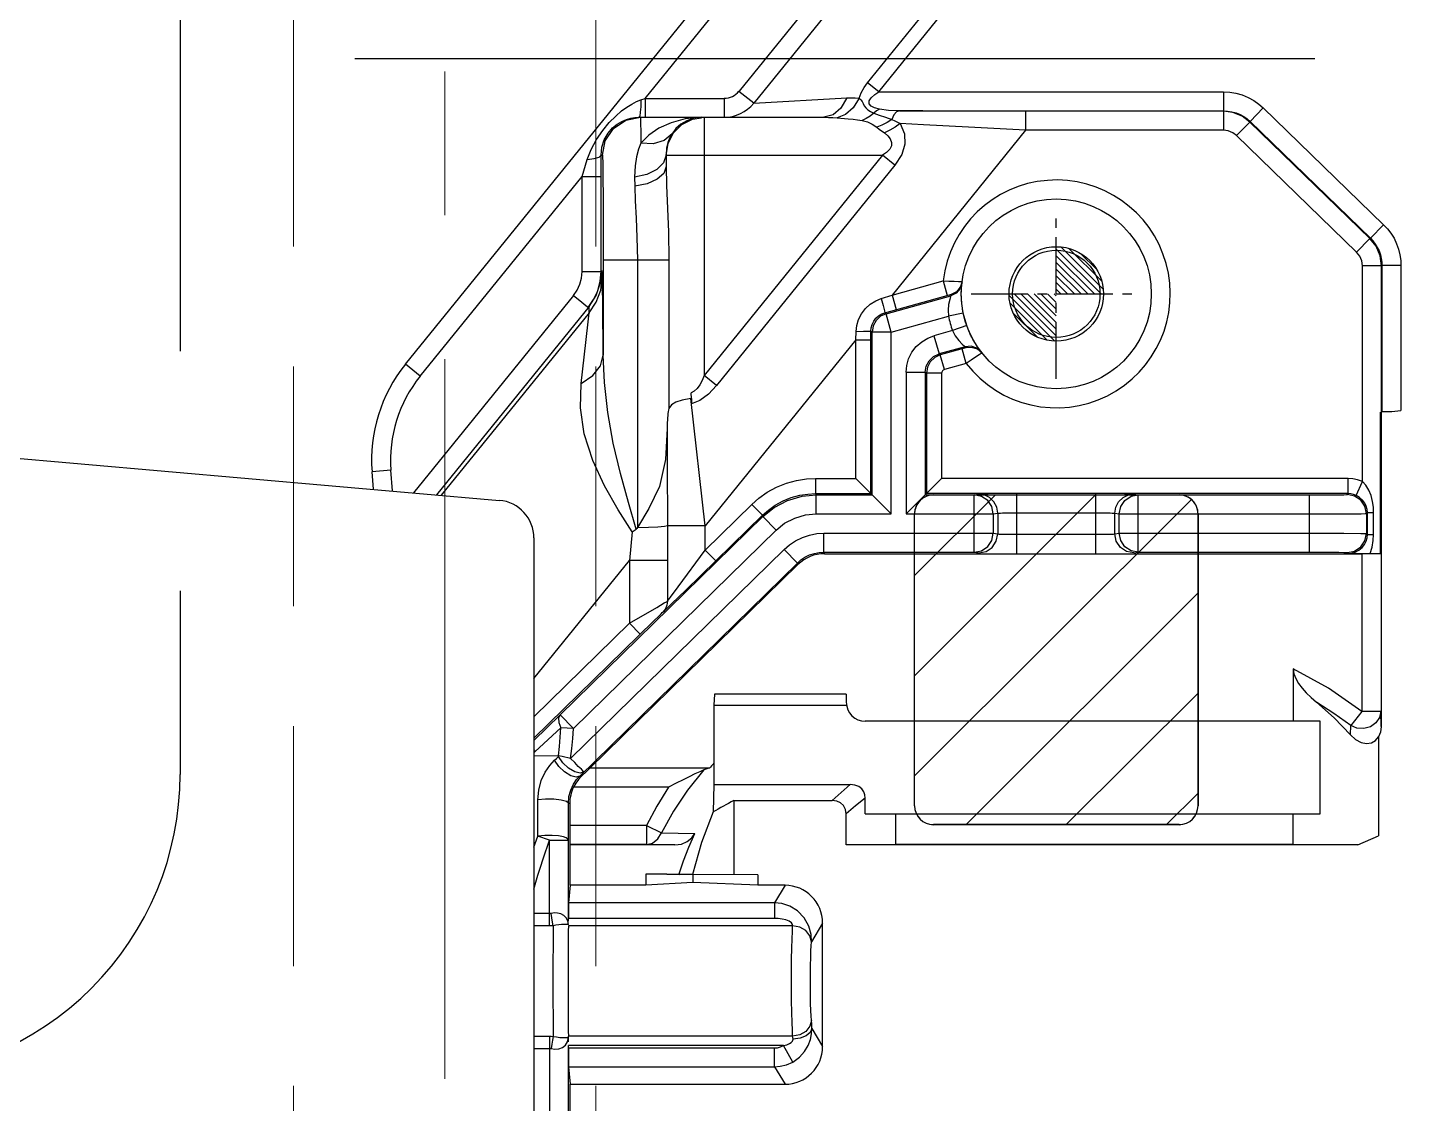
# Model space of a CAD drawing. Header units: inches. Extents: x 169168 to 170394, y -54081 to -53214.
# Drawn here: x 170090.17 to 170127.19, y -53556.15 to -53527.69 of the extents above; entities that cross this region are included whole.
import ezdxf

# ---------------------------------------------------------------- set-up
doc = ezdxf.new("R2010")
doc.units = ezdxf.units.IN
doc.header["$LTSCALE"] = 2
doc.header["$MEASUREMENT"] = 0
for name, pattern in [('CENTER', [50.8, 31.75, -6.35, 6.35, -6.35]), ('CENTER2', [1.125, 0.75, -0.125, 0.125, -0.125]), ('HIDDEN', [9.525, 6.35, -3.175])]:
    doc.linetypes.add(name, pattern=pattern)
for name, color, linetype in [('CAV-COR', 1, 'CONTINUOUS'), ('DEFAULT_1', 7, 'CENTER'), ('PIN', 4, 'CONTINUOUS'), ('SILDE', 6, 'CONTINUOUS'), ('y-cut', 7, 'CONTINUOUS'), ('壓塊', 157, 'CONTINUOUS'), ('文字', 1, 'CONTINUOUS')]:
    doc.layers.add(name, color=color, linetype=linetype)
doc.layers.add('WR', color=122, linetype='HIDDEN', lineweight=18)
doc.layers.add('截面', color=191, linetype='CONTINUOUS', lineweight=15)

# ---------------------------------------------------------------- blocks, each defined once
blk = doc.blocks.new('20160824.113837')
at = {"layer": '截面', "linetype": 'Continuous', "ltscale": 0.3}
h = blk.add_hatch(dxfattribs=at)
h.set_pattern_fill('ANSI31', color=256, scale=15, angle=180, style=0)
h.set_pattern_definition([(225, (340338.2312, -102176.8565), (1.325825215, -1.325825215), [])])
h.paths.add_polyline_path([(-40.362, 43.419, 0.414214), (-40.862, 43.919), (-56.731, 43.919, 0.414214), (-57.231, 43.419), (-57.231, 24.979, 0.414214), (-56.731, 24.479), (-40.862, 24.479, 0.414214), (-40.362, 24.979)])
h.paths.add_polyline_path([(-31.228, -11.804, 0.414214), (-31.728, -11.304), (-38.228, -11.304, 0.414214), (-38.728, -11.804), (-38.728, -19.534, 0.414214), (-38.228, -20.034), (-31.728, -20.034, 0.414214), (-31.228, -19.534)])
h.paths.add_polyline_path([(-58.865, -11.804, 0.414214), (-59.365, -11.304), (-65.865, -11.304, 0.414214), (-66.365, -11.804), (-66.365, -19.534, 0.414214), (-65.865, -20.034), (-59.365, -20.034, 0.414214), (-58.865, -19.534)])
at = {"layer": 'y-cut', "linetype": 'ByBlock'}
for p, q in [((-65.865, -11.304), (-59.365, -11.304)), ((-66.365, -19.534), (-66.365, -11.804)), ((-58.865, -11.804), (-58.865, -19.534)), ((-59.365, -20.034), (-65.865, -20.034))]:
    blk.add_line(p, q, dxfattribs=at)
for centre, start, end in [((-65.865, -11.804), 90, 180), ((-59.365, -11.804), 0, 90), ((-65.865, -19.534), 180, 270), ((-59.365, -19.534), 270, 0)]:
    blk.add_arc(centre, 0.5, start, end, dxfattribs=at)

msp = doc.modelspace()

# ---------------------------------------------------------------- hatches: boundary and pattern name
at = {"layer": 'PIN', "linetype": 'Continuous'}
h = msp.add_hatch(dxfattribs=at)
h.set_pattern_fill('ANSI31', color=256, angle=90, style=0)
h.set_pattern_definition([(135, (170322.65864, -53548.96944), (-0.08838835, -0.08838835), [])])
h.paths.add_polyline_path([(170117.377, -53534.73), (170116.127, -53534.73, 0.414214), (170117.377, -53535.98)])
h.paths.add_polyline_path([(170117.377, -53533.48), (170117.377, -53534.73), (170118.627, -53534.73, 0.414214)])

# ---------------------------------------------------------------- linework, layer by layer
at = {"layer": 'CAV-COR', "linetype": 'ByBlock'}
for p, q in [((170112.385, -53529.142), (170115.556, -53525.226)), ((170112.68, -53529.38), (170115.851, -53525.464)), ((170100.155, -53536.593), (170108.342, -53526.483)), ((170111.371, -53526.416), (170108.982, -53529.367)), ((170106.502, -53529.554), (170108.733, -53526.799)), ((170111.762, -53526.732), (170109.371, -53529.684)), ((170112.68, -53529.38), (170112.385, -53529.142)), ((170106.387, -53529.595), (170106.502, -53529.554)), ((170106.502, -53529.554), (170106.502, -53530.056)), ((170106.502, -53529.554), (170108.59, -53529.554)), ((170108.59, -53529.554), (170108.59, -53530.056)), ((170109.371, -53529.684), (170108.981, -53529.368)), ((170109.371, -53529.684), (170111.834, -53529.543)), ((170112.68, -53529.38), (170121.802, -53529.38)), ((170121.802, -53529.38), (170121.802, -53529.883)), ((170113.23, -53529.883), (170121.802, -53529.883)), ((170121.797, -53529.897), (170115.042, -53529.894)), ((170116.563, -53529.897), (170116.563, -53530.4)), ((170121.797, -53529.897), (170121.802, -53529.883)), ((170121.797, -53529.897), (170121.797, -53530.4)), ((170122.852, -53529.806), (170122.502, -53530.167)), ((170122.852, -53529.806), (170126.037, -53532.898)), ((170105.987, -53530.133), (170106.372, -53530.056)), ((170106.336, -53530.056), (170111.228, -53530.056)), ((170106.372, -53530.056), (170106.375, -53530.094)), ((170106.375, -53530.094), (170106.379, -53530.215)), ((170108.061, -53530.056), (170108.061, -53536.892)), ((170112.625, -53530.316), (170112.692, -53530.366)), ((170116.563, -53530.4), (170115.052, -53530.32)), ((170122.497, -53530.181), (170122.147, -53530.541)), ((170122.497, -53530.181), (170122.502, -53530.167)), ((170125.673, -53533.264), (170122.497, -53530.181)), ((170122.502, -53530.167), (170125.687, -53533.258)), ((170107.105, -53530.75), (170107.249, -53530.469)), ((170112.692, -53530.366), (170112.83, -53530.47)), ((170116.563, -53530.4), (170113.033, -53534.76)), ((170121.797, -53530.4), (170116.563, -53530.4)), ((170125.323, -53533.625), (170122.147, -53530.541)), ((170105.331, -53534.139), (170105.331, -53531.061)), ((170105.331, -53531.061), (170105.367, -53531.061)), ((170105.367, -53531.061), (170105.371, -53531.105)), ((170107.052, -53531.061), (170107.056, -53531.362)), ((170107.052, -53531.061), (170112.782, -53531.061)), ((170107.056, -53531.061), (170107.105, -53530.75)), ((170107.056, -53531.061), (170107.056, -53531.362)), ((170112.782, -53531.061), (170108.061, -53536.892)), ((170113.109, -53531.326), (170112.782, -53531.061)), ((170104.829, -53531.62), (170104.965, -53531.172)), ((170105.371, -53531.105), (170105.376, -53531.25)), ((170105.376, -53531.25), (170105.38, -53531.505)), ((170107.056, -53531.362), (170107.067, -53531.859)), ((170113.109, -53531.326), (170108.387, -53537.156)), ((170100.546, -53536.909), (170104.829, -53531.62)), ((170104.829, -53534.139), (170104.829, -53531.62)), ((170104.829, -53531.62), (170105.331, -53531.62)), ((170105.38, -53531.505), (170105.387, -53532.313)), ((170106.22, -53531.638), (170106.222, -53531.876)), ((170105.387, -53532.313), (170105.391, -53533.825)), ((170126.037, -53532.898), (170125.687, -53533.258)), ((170125.673, -53533.264), (170125.323, -53533.625)), ((170125.673, -53533.264), (170125.687, -53533.258)), ((170105.391, -53533.825), (170105.391, -53536.355)), ((170105.391, -53533.825), (170107.127, -53533.825)), ((170106.295, -53533.825), (170106.295, -53540.912)), ((170107.127, -53533.825), (170107.127, -53537.763)), ((170125.476, -53539.697), (170125.476, -53533.985)), ((170125.978, -53533.985), (170125.476, -53533.985)), ((170125.978, -53533.985), (170125.992, -53533.979)), ((170125.978, -53537.845), (170125.978, -53533.985)), ((170126.495, -53533.979), (170125.992, -53533.979)), ((170125.992, -53533.979), (170125.992, -53537.85)), ((170126.495, -53533.979), (170126.495, -53537.819)), ((170104.829, -53534.139), (170105.331, -53534.139)), ((170105.313, -53534.453), (170105.352, -53534.114)), ((170105.352, -53534.114), (170105.331, -53534.139)), ((170105.358, -53534.155), (170105.352, -53534.114)), ((170105.365, -53534.296), (170105.358, -53534.155)), ((170113.033, -53534.76), (170114.382, -53534.384)), ((170114.382, -53534.384), (170114.489, -53534.771)), ((170104.607, -53534.77), (170100.373, -53539.997)), ((170104.606, -53534.77), (170104.726, -53534.869)), ((170112.742, -53534.852), (170113.033, -53534.76)), ((170112.872, -53535.256), (170114.59, -53534.778)), ((170113.033, -53534.76), (170113.14, -53535.147)), ((170114.581, -53534.802), (170114.556, -53534.879)), ((170114.59, -53534.778), (170114.581, -53534.802)), ((170114.73, -53534.707), (170114.59, -53534.778)), ((170114.833, -53534.587), (170114.73, -53534.707)), ((170114.879, -53534.455), (170114.833, -53534.587)), ((170114.876, -53534.49), (170114.877, -53534.474)), ((170114.877, -53534.474), (170114.878, -53534.461)), ((170114.878, -53534.461), (170114.881, -53534.438)), ((170114.881, -53534.437), (170114.879, -53534.455)), ((170114.881, -53534.437), (170114.881, -53534.438)), ((170105.016, -53535.063), (170100.977, -53540.05)), ((170105.014, -53535.232), (170105.019, -53535.1)), ((170105.019, -53535.1), (170105.016, -53535.063)), ((170105.391, -53536.355), (170105.378, -53534.985)), ((170105.014, -53535.232), (170101.104, -53540.061)), ((170104.99, -53535.469), (170105.014, -53535.232)), ((170112.872, -53535.256), (170112.839, -53535.231)), ((170113.007, -53535.74), (170112.872, -53535.256)), ((170113.007, -53535.74), (170114.522, -53535.318)), ((170114.916, -53535.237), (170114.522, -53535.318)), ((170115.008, -53535.567), (170114.916, -53535.237)), ((170112.069, -53535.949), (170112.078, -53535.722)), ((170112.471, -53540.018), (170112.471, -53535.715)), ((170112.505, -53535.74), (170112.471, -53535.715)), ((170112.531, -53535.58), (170112.505, -53535.74)), ((170112.505, -53540.052), (170112.505, -53535.74)), ((170113.007, -53535.74), (170112.505, -53535.74)), ((170113.007, -53540.554), (170113.007, -53535.74)), ((170114.629, -53535.701), (170114.14, -53535.837)), ((170114.14, -53535.837), (170114.275, -53536.321)), ((170115.008, -53535.567), (170114.629, -53535.701)), ((170112.069, -53535.949), (170108.087, -53540.866)), ((170112.069, -53539.617), (170112.069, -53535.949)), ((170112.069, -53535.949), (170112.471, -53535.949)), ((170114.966, -53536.129), (170114.275, -53536.321)), ((170114.945, -53536.169), (170114.308, -53536.347)), ((170114.991, -53536.574), (170114.883, -53536.186)), ((170114.946, -53536.113), (170114.966, -53536.129)), ((170115.123, -53536.117), (170114.966, -53536.129)), ((170115.272, -53536.167), (170115.123, -53536.117)), ((170115.391, -53536.27), (170115.272, -53536.167)), ((170115.349, -53536.213), (170115.333, -53536.191)), ((170115.368, -53536.239), (170115.361, -53536.23)), ((170115.373, -53536.246), (170115.368, -53536.239)), ((170115.392, -53536.271), (170115.373, -53536.246)), ((170100.546, -53536.909), (170100.155, -53536.593)), ((170114.308, -53536.347), (170114.275, -53536.321)), ((170114.416, -53536.734), (170114.308, -53536.347)), ((170114.991, -53536.574), (170114.416, -53536.734)), ((170108.387, -53537.156), (170108.061, -53536.892)), ((170113.404, -53536.805), (170113.404, -53540.554)), ((170113.404, -53536.805), (170113.907, -53536.805)), ((170113.907, -53536.805), (170113.907, -53540.052)), ((170113.94, -53536.831), (170113.907, -53536.805)), ((170113.94, -53536.831), (170113.94, -53540.018)), ((170114.342, -53536.831), (170113.94, -53536.831)), ((170114.342, -53536.831), (170114.342, -53539.617)), ((170107.726, -53537.499), (170107.712, -53537.347)), ((170108.087, -53540.866), (170107.708, -53537.502)), ((170107.726, -53537.499), (170107.724, -53537.639)), ((170125.957, -53541.608), (170125.957, -53537.858)), ((170125.969, -53537.845), (170126.17, -53537.845)), ((170125.969, -53537.845), (170125.969, -53546.181)), ((170107.081, -53538.29), (170107.087, -53541.788)), ((170099.773, -53539.399), (170099.272, -53539.439)), ((170099.309, -53539.904), (170099.272, -53539.439)), ((170099.816, -53539.948), (170099.773, -53539.399)), ((170111.006, -53539.617), (170111.006, -53540.018)), ((170111.006, -53539.617), (170112.069, -53539.617)), ((170112.069, -53539.617), (170113.007, -53540.554)), ((170113.404, -53540.554), (170114.342, -53539.617)), ((170125.103, -53539.617), (170114.342, -53539.617)), ((170125.103, -53540.018), (170125.103, -53539.617)), ((170125.31, -53540.063), (170125.476, -53539.697)), ((170108.087, -53541.511), (170109.319, -53540.305)), ((170109.319, -53540.305), (170109.6, -53540.592)), ((170110.65, -53540.086), (170111.02, -53540.052)), ((170111.02, -53540.052), (170111.006, -53540.018)), ((170111.006, -53540.018), (170112.471, -53540.018)), ((170111.02, -53540.554), (170111.02, -53540.052)), ((170111.02, -53540.052), (170112.505, -53540.052)), ((170113.907, -53540.052), (170124.486, -53540.051)), ((170125.103, -53540.018), (170113.94, -53540.018)), ((170115.207, -53540.052), (170115.326, -53540.032)), ((170115.207, -53541.568), (170115.207, -53540.052)), ((170115.399, -53540.09), (170115.207, -53540.052)), ((170115.467, -53540.028), (170115.571, -53540.027)), ((170116.33, -53541.596), (170116.33, -53540.024)), ((170118.423, -53541.596), (170118.423, -53540.024)), ((170119.356, -53540.089), (170119.546, -53540.052)), ((170119.407, -53540.031), (170119.427, -53540.032)), ((170119.427, -53540.032), (170119.546, -53540.052)), ((170119.546, -53541.568), (170119.546, -53540.052)), ((170124.073, -53541.568), (170124.073, -53540.052)), ((170124.486, -53540.051), (170124.863, -53540.049)), ((170124.863, -53540.049), (170124.988, -53540.047)), ((170125.078, -53540.043), (170125.103, -53540.018)), ((170125.27, -53540.081), (170125.078, -53540.043)), ((170125.433, -53540.19), (170125.27, -53540.081)), ((170125.542, -53540.353), (170125.433, -53540.19)), ((170125.58, -53540.546), (170125.542, -53540.353)), ((170104.254, -53545.875), (170109.614, -53540.626)), ((170107.567, -53542.58), (170109.6, -53540.592)), ((170109.614, -53540.626), (170109.6, -53540.592)), ((170109.965, -53540.985), (170109.614, -53540.626)), ((170111.02, -53540.554), (170113.007, -53540.554)), ((170113.404, -53540.554), (170115.709, -53540.554)), ((170113.627, -53548.282), (170113.627, -53540.554)), ((170115.709, -53540.554), (170115.828, -53540.535)), ((170115.709, -53540.554), (170115.709, -53541.066)), ((170115.828, -53540.535), (170115.828, -53541.085)), ((170116.015, -53540.528), (170116.169, -53540.527)), ((170116.169, -53540.527), (170118.423, -53540.526)), ((170118.423, -53540.526), (170118.582, -53540.527)), ((170118.925, -53541.085), (170118.925, -53540.535)), ((170118.925, -53540.535), (170119.044, -53540.554)), ((170119.044, -53540.554), (170124.999, -53540.553)), ((170119.044, -53541.066), (170119.044, -53540.554)), ((170121.127, -53548.282), (170121.127, -53540.554)), ((170124.999, -53540.553), (170125.445, -53540.549)), ((170125.58, -53540.546), (170125.607, -53540.519)), ((170125.58, -53540.546), (170125.58, -53541.074)), ((170125.607, -53540.519), (170125.772, -53540.519)), ((170125.607, -53541.101), (170125.607, -53540.519)), ((170125.772, -53541.101), (170125.772, -53540.519)), ((170104.605, -53546.234), (170109.965, -53540.985)), ((170106.152, -53541.032), (170106.087, -53541.788)), ((170108.087, -53540.866), (170107.086, -53540.866)), ((170108.087, -53541.511), (170108.087, -53540.866)), ((170111.229, -53541.568), (170111.229, -53541.066)), ((170111.229, -53541.066), (170115.709, -53541.066)), ((170115.709, -53541.066), (170115.828, -53541.085)), ((170116.33, -53541.094), (170118.575, -53541.093)), ((170118.925, -53541.085), (170119.044, -53541.066)), ((170119.044, -53541.066), (170124.983, -53541.067)), ((170124.983, -53541.067), (170125.437, -53541.071)), ((170125.542, -53541.267), (170125.58, -53541.074)), ((170125.58, -53541.074), (170125.607, -53541.101)), ((170125.607, -53541.101), (170125.772, -53541.101)), ((170103.555, -53544.915), (170106.087, -53541.788)), ((170104.526, -53547.027), (170110.174, -53541.496)), ((170106.087, -53541.788), (170106.087, -53543.447)), ((170107.087, -53541.788), (170106.087, -53541.788)), ((170107.087, -53541.788), (170107.087, -53542.867)), ((170107.374, -53542.484), (170108.087, -53541.511)), ((170108.087, -53541.511), (170108.369, -53541.798)), ((170110.526, -53541.855), (170110.174, -53541.496)), ((170111.246, -53541.609), (170111.229, -53541.568)), ((170111.229, -53541.568), (170115.207, -53541.568)), ((170111.246, -53541.609), (170125.46, -53541.609)), ((170115.207, -53541.568), (170115.326, -53541.588)), ((170119.427, -53541.588), (170119.546, -53541.568)), ((170119.546, -53541.568), (170124.475, -53541.569)), ((170125.078, -53541.577), (170125.27, -53541.539)), ((170125.078, -53541.577), (170125.103, -53541.602)), ((170125.103, -53541.602), (170125.685, -53541.605)), ((170125.46, -53541.609), (170125.46, -53545.786)), ((170125.962, -53541.614), (170125.957, -53541.608)), ((170104.769, -53547.493), (170110.526, -53541.855)), ((170105.037, -53547.288), (170110.542, -53541.896)), ((170110.542, -53541.896), (170110.526, -53541.855)), ((170106.087, -53543.447), (170106.804, -53543.028)), ((170103.555, -53546.49), (170106.718, -53543.394)), ((170103.555, -53545.927), (170106.087, -53543.447)), ((170106.087, -53543.447), (170106.369, -53543.735)), ((170123.643, -53544.655), (170123.643, -53546.044)), ((170108.33, -53545.326), (170108.316, -53545.619)), ((170111.82, -53545.326), (170108.33, -53545.326)), ((170111.82, -53545.326), (170111.82, -53545.542)), ((170104.254, -53545.875), (170103.555, -53546.552)), ((170104.605, -53546.234), (170104.253, -53545.875)), ((170108.316, -53545.619), (170108.316, -53547.719)), ((170108.316, -53545.619), (170111.826, -53545.619)), ((170125.46, -53545.784), (170125.168, -53546.157)), ((170125.962, -53545.784), (170125.46, -53545.784)), ((170125.969, -53546.181), (170125.962, -53545.784)), ((170104.605, -53546.234), (170104.264, -53546.217)), ((170124.361, -53546.044), (170112.323, -53546.044)), ((170124.361, -53548.498), (170124.361, -53546.044)), ((170125.158, -53546.405), (170125.168, -53546.157)), ((170125.906, -53546.457), (170125.906, -53549.075)), ((170103.569, -53546.864), (170103.555, -53546.878)), ((170104.206, -53546.961), (170103.555, -53546.968)), ((170103.583, -53546.851), (170103.569, -53546.864)), ((170108.201, -53547.288), (170105.037, -53547.288)), ((170104.806, -53547.509), (170104.769, -53547.493)), ((170108.316, -53547.719), (170108.302, -53548.443)), ((170108.316, -53547.719), (170111.925, -53547.719)), ((170103.662, -53548.636), (170103.663, -53548.126)), ((170107.119, -53547.79), (170104.603, -53547.79)), ((170112.323, -53548.498), (170112.323, -53548.077)), ((170104.467, -53551.263), (170104.469, -53548.212)), ((170104.504, -53548.226), (170104.469, -53548.212)), ((170104.504, -53548.226), (170104.504, -53548.804)), ((170108.847, -53548.143), (170108.847, -53550.106)), ((170108.847, -53548.143), (170111.449, -53548.143)), ((170111.82, -53549.318), (170111.82, -53548.497)), ((170112.323, -53548.498), (170124.361, -53548.498)), ((170113.127, -53549.307), (170113.127, -53548.498)), ((170123.643, -53549.307), (170123.643, -53548.498)), ((170103.659, -53549.089), (170103.662, -53548.636)), ((170106.531, -53548.804), (170104.504, -53548.804)), ((170106.532, -53548.804), (170106.532, -53549.307)), ((170106.532, -53548.804), (170106.933, -53548.999)), ((170120.627, -53548.782), (170114.127, -53548.782)), ((170103.555, -53549.378), (170103.659, -53549.089)), ((170103.964, -53549.19), (170103.659, -53549.089)), ((170103.799, -53549.688), (170103.964, -53549.19)), ((170103.964, -53551.46), (170103.964, -53549.19)), ((170103.964, -53549.19), (170104.467, -53549.19)), ((170106.933, -53548.999), (170107.815, -53549.012)), ((170125.355, -53549.318), (170125.906, -53549.075)), ((170104.519, -53549.318), (170104.508, -53549.307)), ((170106.532, -53549.307), (170104.508, -53549.307)), ((170104.519, -53550.387), (170104.519, -53549.318)), ((170107.283, -53549.318), (170104.519, -53549.318)), ((170106.532, -53549.307), (170107.283, -53549.318)), ((170113.127, -53549.307), (170111.82, -53549.318)), ((170125.355, -53549.318), (170111.82, -53549.318)), ((170123.643, -53549.307), (170113.127, -53549.307)), ((170125.361, -53549.315), (170123.643, -53549.307)), ((170106.521, -53550.093), (170106.521, -53550.387)), ((170107.072, -53550.093), (170106.521, -53550.093)), ((170107.762, -53550.315), (170106.521, -53550.387)), ((170107.762, -53550.099), (170107.072, -53550.103)), ((170107.762, -53550.099), (170107.762, -53550.315)), ((170109.48, -53550.106), (170107.762, -53550.099)), ((170109.48, -53550.387), (170107.762, -53550.315)), ((170109.48, -53550.106), (170109.48, -53550.387)), ((170104.519, -53550.387), (170104.473, -53550.851)), ((170106.521, -53550.387), (170104.519, -53550.387)), ((170110.199, -53550.387), (170109.48, -53550.387)), ((170110.199, -53550.387), (170109.92, -53550.851)), ((170109.92, -53550.851), (170104.473, -53550.851)), ((170109.92, -53550.851), (170109.92, -53551.263)), ((170103.964, -53551.136), (170103.555, -53551.136)), ((170104.062, -53551.456), (170104.058, -53552.92)), ((170109.92, -53551.263), (170104.469, -53551.263)), ((170111.195, -53551.386), (170110.9, -53551.88)), ((170111.195, -53554.655), (170111.195, -53551.386)), ((170103.964, -53551.46), (170103.555, -53551.46)), ((170110.4, -53551.461), (170104.468, -53551.461)), ((170104.058, -53552.92), (170104.062, -53554.385)), ((170103.555, -53554.38), (170103.964, -53554.38)), ((170103.964, -53554.38), (170103.966, -53559.278)), ((170110.4, -53554.38), (170104.468, -53554.38)), ((170110.911, -53554.18), (170111.195, -53554.655)), ((170103.555, -53554.705), (170103.964, -53554.705)), ((170104.467, -53558.762), (170104.467, -53554.63)), ((170110.162, -53554.63), (170104.469, -53554.63)), ((170104.469, -53554.692), (170109.921, -53554.692)), ((170109.921, -53555.19), (170109.921, -53554.692)), ((170110.402, -53555.065), (170110.162, -53554.63)), ((170104.473, -53555.19), (170104.519, -53555.654)), ((170104.473, -53555.19), (170109.921, -53555.19)), ((170109.921, -53555.19), (170110.199, -53555.654)), ((170104.519, -53558.29), (170104.519, -53555.654)), ((170104.519, -53555.654), (170110.199, -53555.654))]:
    msp.add_line(p, q, dxfattribs=at)
for points in [[(170112.157, -53529.551), (170112.214, -53529.404), (170112.294, -53529.264), (170112.385, -53529.142)], [(170104.965, -53531.172), (170105.068, -53530.905), (170105.208, -53530.644), (170105.375, -53530.401), (170105.551, -53530.19), (170105.72, -53530.021), (170105.875, -53529.888), (170106.017, -53529.785), (170106.149, -53529.704), (170106.272, -53529.641), (170106.387, -53529.595)], [(170106.387, -53529.595), (170106.382, -53529.774), (170106.371, -53529.923), (170106.355, -53530.022), (170106.336, -53530.056)], [(170111.834, -53529.543), (170111.679, -53529.816), (170111.469, -53529.994), (170111.228, -53530.056)], [(170112.157, -53529.551), (170112, -53529.804), (170111.799, -53529.983), (170111.575, -53530.071)], [(170111.834, -53529.543), (170111.945, -53529.539), (170112.053, -53529.542), (170112.157, -53529.551)], [(170112.157, -53529.551), (170112.202, -53529.59), (170112.238, -53529.635), (170112.265, -53529.69), (170112.295, -53529.75), (170112.334, -53529.809), (170112.391, -53529.86), (170112.463, -53529.905), (170112.548, -53529.944)], [(170112.699, -53529.843), (170112.57, -53529.808), (170112.478, -53529.76), (170112.429, -53529.698), (170112.43, -53529.621), (170112.483, -53529.536), (170112.574, -53529.453), (170112.68, -53529.38)], [(170121.802, -53529.38), (170121.964, -53529.389), (170122.131, -53529.416), (170122.297, -53529.464), (170122.457, -53529.53), (170122.605, -53529.612), (170122.738, -53529.706), (170122.852, -53529.806)], [(170112.547, -53529.944), (170112.45, -53530.026), (170112.349, -53530.091), (170112.245, -53530.139)], [(170112.699, -53529.843), (170112.622, -53529.884), (170112.548, -53529.944)], [(170112.548, -53529.944), (170112.694, -53529.995), (170112.854, -53530.048), (170113.029, -53530.114)], [(170113.23, -53529.883), (170112.939, -53529.873), (170112.699, -53529.843)], [(170113.23, -53529.883), (170113.152, -53529.912), (170113.082, -53529.992), (170113.029, -53530.114)], [(170115.042, -53529.894), (170113.844, -53529.888), (170113.23, -53529.883)], [(170122.497, -53530.181), (170122.291, -53530.027), (170122.05, -53529.93), (170121.797, -53529.897)], [(170121.802, -53529.883), (170121.91, -53529.889), (170122.021, -53529.907), (170122.132, -53529.938), (170122.239, -53529.982), (170122.338, -53530.037), (170122.426, -53530.1), (170122.502, -53530.167)], [(170105.331, -53531.061), (170105.353, -53530.846), (170105.418, -53530.649), (170105.516, -53530.477), (170105.636, -53530.338), (170105.762, -53530.236), (170105.885, -53530.163), (170106.003, -53530.113), (170106.118, -53530.08), (170106.229, -53530.062), (170106.336, -53530.056)], [(170105.367, -53531.061), (170105.444, -53530.677), (170105.661, -53530.351), (170105.987, -53530.133)], [(170106.379, -53530.215), (170106.382, -53530.43), (170106.386, -53530.74)], [(170107.991, -53530.056), (170107.558, -53530.096), (170107.183, -53530.198), (170106.865, -53530.346), (170106.599, -53530.53), (170106.386, -53530.74)], [(170107.991, -53530.056), (170107.78, -53530.081), (170107.598, -53530.146), (170107.443, -53530.24), (170107.315, -53530.356), (170107.212, -53530.489)], [(170107.249, -53530.469), (170107.472, -53530.247), (170107.754, -53530.105), (170107.992, -53530.067)], [(170111.228, -53530.056), (170111.346, -53530.058), (170111.462, -53530.063), (170111.575, -53530.071)], [(170111.575, -53530.071), (170111.868, -53530.097), (170112, -53530.108), (170112.12, -53530.119), (170112.245, -53530.139)], [(170112.245, -53530.139), (170112.379, -53530.178), (170112.503, -53530.236), (170112.625, -53530.316)], [(170113.028, -53530.114), (170112.899, -53530.196), (170112.764, -53530.264), (170112.625, -53530.316)], [(170113.248, -53530.218), (170113.115, -53530.315), (170112.975, -53530.399), (170112.83, -53530.47)], [(170113.029, -53530.114), (170113.102, -53530.147), (170113.175, -53530.182), (170113.248, -53530.218)], [(170113.248, -53530.218), (170113.358, -53530.491), (170113.372, -53530.765), (170113.29, -53531.043), (170113.109, -53531.326)], [(170115.052, -53530.32), (170113.864, -53530.254), (170113.248, -53530.218)], [(170107.212, -53530.489), (170107.003, -53530.673), (170106.715, -53530.76), (170106.386, -53530.74)], [(170107.212, -53530.489), (170107.154, -53530.592), (170107.102, -53530.719), (170107.065, -53530.875), (170107.052, -53531.061)], [(170112.83, -53530.47), (170112.918, -53530.546), (170112.984, -53530.629), (170113.019, -53530.718), (170113.016, -53530.811), (170112.969, -53530.903), (170112.887, -53530.987), (170112.782, -53531.061)], [(170122.147, -53530.541), (170122.044, -53530.465), (170121.923, -53530.416), (170121.797, -53530.4)], [(170104.965, -53531.172), (170105.154, -53531.149), (170105.284, -53531.109), (170105.331, -53531.061)], [(170106.386, -53530.74), (170106.326, -53530.901), (170106.273, -53531.1), (170106.234, -53531.344), (170106.22, -53531.638)], [(170107.052, -53531.061), (170106.988, -53531.261), (170106.812, -53531.436), (170106.545, -53531.567), (170106.22, -53531.638)], [(170107.056, -53531.362), (170106.991, -53531.54), (170106.815, -53531.696), (170106.548, -53531.813), (170106.222, -53531.876)], [(170106.222, -53531.876), (170106.234, -53532.269), (170106.258, -53532.722), (170106.283, -53533.239), (170106.295, -53533.825)], [(170107.067, -53531.859), (170107.116, -53533.084), (170107.127, -53533.825)], [(170126.037, -53532.898), (170126.137, -53533.004), (170126.23, -53533.125), (170126.312, -53533.259), (170126.38, -53533.402), (170126.432, -53533.55), (170126.468, -53533.698), (170126.489, -53533.843), (170126.495, -53533.979)], [(170125.978, -53533.985), (170125.943, -53533.722), (170125.836, -53533.471), (170125.673, -53533.264)], [(170125.687, -53533.258), (170125.754, -53533.329), (170125.816, -53533.41), (170125.87, -53533.499), (170125.916, -53533.594), (170125.951, -53533.693), (170125.975, -53533.792), (170125.988, -53533.888), (170125.992, -53533.979)], [(170125.476, -53533.985), (170125.458, -53533.854), (170125.405, -53533.728), (170125.323, -53533.625)], [(170104.607, -53534.77), (170104.699, -53534.633), (170104.77, -53534.477), (170104.814, -53534.31), (170104.829, -53534.139)], [(170104.995, -53535.088), (170105.135, -53534.883), (170105.243, -53534.647), (170105.31, -53534.394), (170105.331, -53534.139)], [(170105.014, -53535.232), (170105.205, -53534.949), (170105.324, -53534.631), (170105.365, -53534.296)], [(170105.378, -53534.985), (170105.372, -53534.556), (170105.365, -53534.296)], [(170114.382, -53534.384), (170114.538, -53534.39), (170114.679, -53534.396), (170114.792, -53534.402), (170114.862, -53534.406), (170114.883, -53534.407)], [(170114.885, -53534.407), (170114.835, -53534.555), (170114.733, -53534.673), (170114.594, -53534.743)], [(170105.016, -53535.063), (170105.199, -53534.775), (170105.313, -53534.453)], [(170112.839, -53535.231), (170114.551, -53534.754), (170114.575, -53534.748), (170114.589, -53534.744), (170114.594, -53534.743)], [(170114.594, -53534.743), (170114.593, -53534.755), (170114.59, -53534.778)], [(170114.916, -53535.237), (170114.913, -53535.222), (170114.905, -53535.181), (170114.898, -53535.141), (170114.892, -53535.102), (170114.886, -53535.063), (170114.882, -53535.026), (170114.878, -53534.99), (170114.874, -53534.955), (170114.871, -53534.921), (170114.869, -53534.888), (170114.867, -53534.857), (170114.866, -53534.827), (170114.865, -53534.798), (170114.864, -53534.771), (170114.864, -53534.745), (170114.864, -53534.72), (170114.864, -53534.696), (170114.865, -53534.673), (170114.865, -53534.652)], [(170114.865, -53534.652), (170114.866, -53534.632), (170114.867, -53534.613)], [(170114.867, -53534.613), (170114.868, -53534.595), (170114.869, -53534.578), (170114.87, -53534.562), (170114.871, -53534.547), (170114.872, -53534.534), (170114.873, -53534.521), (170114.874, -53534.51), (170114.875, -53534.499), (170114.876, -53534.49)], [(170104.726, -53534.869), (170104.977, -53535.072), (170104.995, -53535.088)], [(170112.078, -53535.722), (170112.097, -53535.567), (170112.145, -53535.409), (170112.223, -53535.256), (170112.329, -53535.118), (170112.456, -53535.001), (170112.598, -53534.912), (170112.742, -53534.852)], [(170112.742, -53534.852), (170112.793, -53535.04), (170112.828, -53535.179), (170112.839, -53535.231)], [(170114.556, -53534.879), (170114.527, -53535.008), (170114.512, -53535.162), (170114.522, -53535.318)], [(170104.804, -53537.1), (170104.886, -53536.402), (170104.99, -53535.469)], [(170112.471, -53535.715), (170112.479, -53535.627), (170112.504, -53535.537), (170112.546, -53535.451), (170112.604, -53535.374), (170112.676, -53535.31), (170112.757, -53535.262), (170112.839, -53535.231)], [(170112.872, -53535.256), (170112.725, -53535.324), (170112.607, -53535.436), (170112.531, -53535.58)], [(170112.078, -53535.722), (170112.274, -53535.721), (170112.418, -53535.718), (170112.471, -53535.715)], [(170113.404, -53536.805), (170113.42, -53536.63), (170113.469, -53536.45), (170113.554, -53536.277), (170113.672, -53536.123), (170113.816, -53535.995), (170113.976, -53535.899), (170114.14, -53535.837)], [(170114.629, -53535.701), (170114.702, -53535.842), (170114.795, -53535.967), (170114.886, -53536.061), (170114.946, -53536.113)], [(170115.265, -53536.091), (170115.255, -53536.076), (170115.246, -53536.061), (170115.235, -53536.044), (170115.225, -53536.027), (170115.214, -53536.008), (170115.202, -53535.989), (170115.191, -53535.968), (170115.179, -53535.947), (170115.166, -53535.924), (170115.154, -53535.901), (170115.141, -53535.877), (170115.128, -53535.851), (170115.115, -53535.825), (170115.102, -53535.797), (170115.089, -53535.769), (170115.076, -53535.739), (170115.063, -53535.709), (170115.05, -53535.678), (170115.037, -53535.645), (170115.024, -53535.612), (170115.012, -53535.579), (170115.008, -53535.567)], [(170114.988, -53536.156), (170114.983, -53536.158), (170114.969, -53536.162), (170114.945, -53536.169)], [(170114.966, -53536.129), (170114.973, -53536.138), (170114.988, -53536.156)], [(170115.41, -53536.294), (170115.291, -53536.193), (170115.143, -53536.145), (170114.988, -53536.156)], [(170115.333, -53536.191), (170115.321, -53536.174), (170115.314, -53536.164), (170115.307, -53536.154), (170115.299, -53536.143), (170115.291, -53536.131), (170115.283, -53536.118), (170115.274, -53536.105), (170115.265, -53536.091)], [(170115.361, -53536.23), (170115.353, -53536.219), (170115.349, -53536.213)], [(170104.804, -53537.1), (170105.118, -53536.893), (170105.32, -53536.637), (170105.391, -53536.355)], [(170106.26, -53540.955), (170106.054, -53540.251), (170105.846, -53539.485), (170105.657, -53538.684), (170105.51, -53537.868), (170105.42, -53537.079), (170105.391, -53536.355)], [(170113.907, -53536.805), (170113.933, -53536.645), (170114.009, -53536.501), (170114.127, -53536.39), (170114.275, -53536.321)], [(170114.308, -53536.347), (170114.161, -53536.415), (170114.043, -53536.527), (170113.967, -53536.67), (170113.94, -53536.831)], [(170115.333, -53536.346), (170115.24, -53536.409), (170115.122, -53536.488), (170114.991, -53536.574)], [(170115.41, -53536.294), (170115.391, -53536.307), (170115.333, -53536.346)], [(170108.061, -53536.892), (170108.004, -53537.021), (170107.943, -53537.136), (170107.874, -53537.234), (170107.797, -53537.308), (170107.712, -53537.347)], [(170114.416, -53536.734), (170114.386, -53536.748), (170114.363, -53536.77), (170114.348, -53536.799), (170114.342, -53536.831)], [(170106.152, -53541.032), (170105.788, -53540.449), (170105.426, -53539.812), (170105.112, -53539.137), (170104.887, -53538.439), (170104.784, -53537.748), (170104.804, -53537.1)], [(170108.387, -53537.156), (170108.174, -53537.386), (170107.95, -53537.553), (170107.724, -53537.639)], [(170107.127, -53537.763), (170107.115, -53537.802), (170107.107, -53537.849), (170107.101, -53537.899), (170107.095, -53537.952), (170107.091, -53538.009), (170107.088, -53538.07), (170107.085, -53538.136), (170107.083, -53538.209), (170107.081, -53538.29)], [(170107.708, -53537.502), (170107.481, -53537.546), (170107.315, -53537.599), (170107.199, -53537.667), (170107.127, -53537.763)], [(170107.726, -53537.499), (170107.717, -53537.501), (170107.708, -53537.502)], [(170107.081, -53538.29), (170107.033, -53539.117), (170106.877, -53539.831), (170106.595, -53540.412), (170106.295, -53540.911)], [(170109.319, -53540.305), (170109.508, -53540.138), (170109.729, -53539.983), (170109.975, -53539.848), (170110.238, -53539.742), (170110.505, -53539.669), (170110.764, -53539.629), (170111.006, -53539.617)], [(170125.476, -53539.697), (170125.343, -53539.649), (170125.219, -53539.624), (170125.103, -53539.617)], [(170125.772, -53540.519), (170125.765, -53540.375), (170125.743, -53540.222), (170125.704, -53540.068), (170125.645, -53539.922), (170125.567, -53539.794), (170125.476, -53539.697)], [(170109.6, -53540.592), (170109.758, -53540.453), (170109.942, -53540.324), (170110.147, -53540.211), (170110.366, -53540.123), (170110.588, -53540.062), (170110.804, -53540.029), (170111.006, -53540.018)], [(170109.614, -53540.626), (170109.912, -53540.385), (170110.268, -53540.198), (170110.65, -53540.086)], [(170115.326, -53540.032), (170115.346, -53540.031), (170115.392, -53540.029), (170115.467, -53540.028)], [(170115.465, -53540.052), (170115.396, -53540.037), (170115.326, -53540.032)], [(170115.709, -53540.554), (170115.671, -53540.362), (170115.562, -53540.199), (170115.399, -53540.09)], [(170115.828, -53540.535), (170115.802, -53540.375), (170115.727, -53540.233), (170115.611, -53540.121), (170115.465, -53540.052)], [(170118.925, -53540.535), (170118.951, -53540.375), (170119.026, -53540.233), (170119.142, -53540.121), (170119.288, -53540.052)], [(170119.044, -53540.554), (170119.083, -53540.361), (170119.192, -53540.198), (170119.356, -53540.089)], [(170119.178, -53540.027), (170119.283, -53540.028), (170119.36, -53540.029), (170119.407, -53540.031)], [(170119.288, -53540.052), (170119.357, -53540.037), (170119.427, -53540.032)], [(170124.988, -53540.047), (170125.057, -53540.045), (170125.078, -53540.043)], [(170125.31, -53540.063), (170125.237, -53540.037), (170125.167, -53540.023), (170125.103, -53540.018)], [(170125.607, -53540.519), (170125.6, -53540.439), (170125.578, -53540.354), (170125.539, -53540.269), (170125.48, -53540.188), (170125.401, -53540.117), (170125.31, -53540.063)], [(170109.965, -53540.985), (170110.189, -53540.804), (170110.456, -53540.664), (170110.743, -53540.58), (170111.02, -53540.554)], [(170115.828, -53540.535), (170115.838, -53540.533), (170115.861, -53540.532), (170115.898, -53540.531), (170115.95, -53540.529), (170116.015, -53540.528)], [(170118.582, -53540.527), (170118.736, -53540.528), (170118.801, -53540.529), (170118.853, -53540.531), (170118.892, -53540.532), (170118.915, -53540.533), (170118.925, -53540.535)], [(170125.445, -53540.549), (170125.549, -53540.547), (170125.58, -53540.546)], [(170106.152, -53541.03), (170106.206, -53540.992), (170106.26, -53540.955)], [(170106.295, -53540.912), (170106.277, -53540.939), (170106.26, -53540.955)], [(170107.086, -53540.866), (170107.008, -53540.886), (170106.835, -53540.903), (170106.586, -53540.917), (170106.286, -53540.926)], [(170110.174, -53541.496), (170110.314, -53541.375), (170110.478, -53541.266), (170110.66, -53541.177), (170110.851, -53541.114), (170111.044, -53541.077), (170111.229, -53541.066)], [(170115.326, -53541.588), (170115.518, -53541.55), (170115.681, -53541.441), (170115.79, -53541.278), (170115.828, -53541.085)], [(170115.562, -53541.421), (170115.671, -53541.258), (170115.709, -53541.066)], [(170115.828, -53541.085), (170115.859, -53541.088), (170115.932, -53541.09), (170116.042, -53541.092), (170116.178, -53541.093), (170116.33, -53541.094)], [(170118.575, -53541.093), (170118.712, -53541.092), (170118.821, -53541.09), (170118.894, -53541.088), (170118.925, -53541.085)], [(170119.427, -53541.588), (170119.235, -53541.55), (170119.072, -53541.441), (170118.964, -53541.278), (170118.925, -53541.085)], [(170119.192, -53541.422), (170119.083, -53541.259), (170119.044, -53541.066)], [(170125.437, -53541.071), (170125.546, -53541.073), (170125.58, -53541.074)], [(170115.207, -53541.568), (170115.399, -53541.53), (170115.562, -53541.421)], [(170119.546, -53541.568), (170119.356, -53541.531), (170119.192, -53541.422)], [(170125.103, -53541.602), (170125.187, -53541.595), (170125.284, -53541.568), (170125.383, -53541.516), (170125.468, -53541.445), (170125.532, -53541.361), (170125.576, -53541.273), (170125.6, -53541.184), (170125.607, -53541.101)], [(170125.27, -53541.539), (170125.433, -53541.43), (170125.542, -53541.267)], [(170125.685, -53541.605), (170125.736, -53541.435), (170125.763, -53541.263), (170125.772, -53541.101)], [(170110.526, -53541.855), (170110.619, -53541.774), (170110.728, -53541.702), (170110.849, -53541.642), (170110.977, -53541.6), (170111.106, -53541.576), (170111.229, -53541.568)], [(170124.475, -53541.569), (170124.855, -53541.571), (170124.983, -53541.573), (170125.055, -53541.575), (170125.078, -53541.577)], [(170107.087, -53542.867), (170107.116, -53542.83), (170107.173, -53542.755), (170107.374, -53542.484)], [(170106.804, -53543.028), (170107.005, -53542.913), (170107.061, -53542.881), (170107.087, -53542.867)], [(170107.087, -53542.867), (170107.074, -53542.972), (170107.034, -53543.07), (170106.969, -53543.154)], [(170107.009, -53543.117), (170107.088, -53543.042), (170107.209, -53542.927), (170107.567, -53542.58)], [(170106.718, -53543.394), (170106.867, -53543.25), (170106.919, -53543.2), (170106.953, -53543.168), (170107.009, -53543.117)], [(170125.46, -53545.786), (170124.577, -53545.168), (170123.643, -53544.655)], [(170123.643, -53544.655), (170123.664, -53544.787), (170123.716, -53544.915), (170123.789, -53545.04), (170123.881, -53545.164), (170123.991, -53545.289), (170124.118, -53545.415), (170124.263, -53545.54)], [(170104.253, -53545.875), (170104.21, -53545.961), (170104.214, -53546.08), (170104.264, -53546.217)], [(170125.158, -53546.405), (170124.725, -53545.949), (170124.263, -53545.54)], [(170125.168, -53546.157), (170124.724, -53545.835), (170124.267, -53545.543)], [(170125.962, -53545.784), (170125.929, -53545.947), (170125.833, -53546.088), (170125.688, -53546.19), (170125.513, -53546.238), (170125.332, -53546.226), (170125.168, -53546.157)], [(170104.264, -53546.217), (170104.049, -53546.417), (170103.583, -53546.851)], [(170104.206, -53546.961), (170104.233, -53546.716), (170104.253, -53546.468), (170104.264, -53546.217)], [(170104.526, -53547.027), (170104.561, -53546.766), (170104.587, -53546.501), (170104.605, -53546.234)], [(170125.969, -53546.181), (170125.952, -53546.329), (170125.906, -53546.457)], [(170125.158, -53546.405), (170125.296, -53546.529), (170125.441, -53546.605), (170125.584, -53546.634), (170125.715, -53546.616), (170125.824, -53546.555), (170125.906, -53546.457)], [(170103.555, -53546.797), (170103.568, -53546.824), (170103.583, -53546.851)], [(170104.098, -53547.078), (170104.151, -53547.028), (170104.216, -53546.964)], [(170104.877, -53547.386), (170104.779, -53547.419), (170104.636, -53547.383), (170104.474, -53547.285), (170104.321, -53547.141), (170104.203, -53546.978)], [(170104.526, -53547.027), (170104.302, -53546.981), (170104.206, -53546.961)], [(170103.663, -53548.126), (170103.684, -53547.868), (170103.752, -53547.613), (170103.856, -53547.389), (170103.976, -53547.212), (170104.098, -53547.078)], [(170104.769, -53547.493), (170104.672, -53547.524), (170104.531, -53547.486), (170104.369, -53547.386), (170104.216, -53547.241), (170104.098, -53547.078)], [(170104.877, -53547.386), (170104.859, -53547.368), (170104.811, -53547.315), (170104.729, -53547.24), (170104.637, -53547.134), (170104.526, -53547.027)], [(170105.037, -53547.287), (170105.017, -53547.306), (170104.966, -53547.354), (170104.806, -53547.509)], [(170108.048, -53547.33), (170107.619, -53547.868), (170107.248, -53548.426), (170106.933, -53548.999)], [(170108.048, -53547.33), (170107.943, -53547.379), (170107.814, -53547.44), (170107.667, -53547.511), (170107.503, -53547.592), (170107.322, -53547.684), (170107.119, -53547.79)], [(170108.201, -53547.288), (170108.131, -53547.299), (170108.048, -53547.33)], [(170104.469, -53548.212), (170104.484, -53548.037), (170104.531, -53547.864), (170104.603, -53547.71), (170104.686, -53547.587), (170104.769, -53547.493)], [(170104.806, -53547.509), (170104.735, -53547.585), (170104.665, -53547.679), (170104.603, -53547.79)], [(170111.925, -53547.719), (170111.681, -53547.929), (170111.449, -53548.143)], [(170112.323, -53548.077), (170112.314, -53547.991), (170112.285, -53547.908), (170112.23, -53547.83), (170112.15, -53547.77), (170112.048, -53547.732), (170111.925, -53547.719)], [(170104.469, -53548.212), (170104.419, -53548.166), (170104.281, -53548.129), (170104.083, -53548.108), (170103.863, -53548.107), (170103.663, -53548.126)], [(170107.119, -53547.79), (170106.804, -53548.292), (170106.531, -53548.804)], [(170112.323, -53548.077), (170112.065, -53548.285), (170111.82, -53548.497)], [(170108.302, -53548.443), (170107.991, -53549.249), (170107.755, -53550.101)], [(170111.82, -53548.497), (170111.803, -53548.376), (170111.75, -53548.272), (170111.669, -53548.199), (170111.566, -53548.157), (170111.449, -53548.143)], [(170104.467, -53549.19), (170104.452, -53549.161), (170104.413, -53549.133), (170104.335, -53549.104), (170104.209, -53549.081), (170104.04, -53549.064), (170103.843, -53549.067), (170103.659, -53549.089)], [(170106.532, -53549.307), (170106.697, -53549.268), (170106.838, -53549.16), (170106.933, -53548.999)], [(170107.283, -53549.318), (170107.457, -53549.295), (170107.612, -53549.229), (170107.733, -53549.131), (170107.815, -53549.012)], [(170107.39, -53550.106), (170107.51, -53549.738), (170107.652, -53549.373), (170107.815, -53549.012)], [(170103.555, -53550.485), (170103.606, -53550.306), (170103.663, -53550.115), (170103.728, -53549.909), (170103.799, -53549.688)], [(170110.9, -53551.88), (170110.89, -53551.69), (170110.832, -53551.472), (170110.709, -53551.25), (170110.532, -53551.065), (170110.326, -53550.94), (170110.116, -53550.871), (170109.92, -53550.851)], [(170104.013, -53551.13), (170103.988, -53551.134), (170103.964, -53551.136)], [(170104.062, -53551.456), (170104.013, -53551.459), (170103.964, -53551.46)], [(170104.467, -53551.426), (170104.451, -53551.325), (170104.409, -53551.244), (170104.346, -53551.183), (170104.269, -53551.142), (170104.183, -53551.121), (170104.096, -53551.118), (170104.013, -53551.13)], [(170104.062, -53551.456), (170104.044, -53551.358), (170104.028, -53551.247), (170104.013, -53551.13)], [(170104.467, -53551.426), (170104.452, -53551.422), (170104.414, -53551.421), (170104.358, -53551.421), (170104.289, -53551.424), (170104.213, -53551.431), (170104.136, -53551.442), (170104.062, -53551.456)], [(170110.4, -53551.461), (170110.398, -53551.423), (170110.372, -53551.38), (170110.312, -53551.338), (170110.224, -53551.303), (170110.123, -53551.279), (170110.018, -53551.266), (170109.92, -53551.263)], [(170110.4, -53554.38), (170110.393, -53554.224), (170110.386, -53554.018), (170110.379, -53553.757), (170110.374, -53553.44), (170110.371, -53553.076), (170110.372, -53552.696), (170110.375, -53552.346), (170110.38, -53552.047), (170110.386, -53551.801), (170110.393, -53551.608), (170110.4, -53551.461)], [(170110.9, -53551.88), (170110.858, -53551.722), (170110.749, -53551.587), (170110.588, -53551.496), (170110.4, -53551.461)], [(170110.892, -53553.852), (170110.885, -53553.705), (170110.878, -53553.519), (170110.873, -53553.294), (170110.871, -53553.035), (170110.871, -53552.764), (170110.874, -53552.513), (170110.879, -53552.299), (170110.885, -53552.124), (170110.892, -53551.985), (170110.9, -53551.88)], [(170110.9, -53553.963), (170110.858, -53554.12), (170110.749, -53554.253), (170110.588, -53554.345), (170110.4, -53554.38)], [(170110.911, -53554.18), (170110.906, -53554.061), (170110.892, -53553.852)], [(170103.964, -53554.38), (170104.013, -53554.381), (170104.062, -53554.385)], [(170104.062, -53554.385), (170104.044, -53554.483), (170104.028, -53554.593), (170104.013, -53554.71)], [(170104.013, -53554.71), (170104.111, -53554.723), (170104.214, -53554.714), (170104.311, -53554.679), (170104.391, -53554.618), (170104.446, -53554.529), (170104.467, -53554.414)], [(170104.062, -53554.385), (170104.149, -53554.401), (170104.24, -53554.412), (170104.327, -53554.418), (170104.398, -53554.42), (170104.448, -53554.418), (170104.467, -53554.414)], [(170110.412, -53554.461), (170110.407, -53554.417), (170110.4, -53554.38)], [(170110.402, -53555.065), (170110.581, -53554.939), (170110.717, -53554.79), (170110.814, -53554.63), (170110.874, -53554.469), (170110.904, -53554.317), (170110.911, -53554.18)], [(170110.911, -53554.18), (170110.867, -53554.285), (170110.758, -53554.375), (170110.598, -53554.437), (170110.412, -53554.461)], [(170103.964, -53554.705), (170103.988, -53554.706), (170104.013, -53554.71)], [(170109.921, -53554.692), (170109.998, -53554.686), (170110.08, -53554.666), (170110.162, -53554.63)], [(170110.162, -53554.63), (170110.251, -53554.606), (170110.319, -53554.578), (170110.366, -53554.548), (170110.396, -53554.517), (170110.41, -53554.488), (170110.412, -53554.461)], [(170109.921, -53555.19), (170110.074, -53555.178), (170110.238, -53555.138), (170110.402, -53555.065)]]:
    msp.add_lwpolyline(points, dxfattribs=at)
for radius in [2.513, 1.156]:
    msp.add_circle((170117.377, -53534.73), radius, dxfattribs=at)
for centre, radius, start, end in [((170108.59, -53529.051), 0.502, 270, 321.1497), ((170108.59, -53529.051), 1.005, 269.9969, 321), ((170117.377, -53534.73), 3.015, 217.7042, 173.4158), ((170117.377, -53534.73), 2.915, 191.6526, 199.4674), ((170103.28, -53539.123), 4.02, 141, 184.5034), ((170103.28, -53539.123), 3.517, 141, 184.5034), ((170114.127, -53540.552), 0.5, 90.0001, 180.2843), ((170120.627, -53540.552), 0.5, 359.7157, 89.9998), ((170112.323, -53545.542), 0.502, 180, 270), ((170114.127, -53548.282), 0.5, 180, 270), ((170120.627, -53548.282), 0.5, 270, 0)]:
    msp.add_arc(centre, radius, start, end, dxfattribs=at)
for centre, major_axis, ratio, start_param, end_param in [((170126.17, -53535.835), (1.421, -1.421), 0.999924, -0.78536, -0.623311), ((170111.246, -53542.614), (-0.38, 0.931), 0.999956, -0.387448, 0.387448), ((170125.46, -53541.614), (0.502, 0), 0.008727, 0.008727, 1.570796), ((170115.624, -53552.116), (-9.284, 0), 0.866025, -0.66459, -0.64418), ((170105.509, -53548.226), (0.927, -0.389), 0.999955, 3.090949, 3.539512), ((170132.349, -53552.116), (27.034, 0), 0.297403, 2.624696, 2.667078), ((170104.508, -53548.804), (0, 0.502), 0.008727, -4.712389, -3.150319), ((170110.194, -53551.391), (0.517, 0.862), 0.99484, -1.028812, 0.537423), ((170104.473, -53551.349), (0, 0.5), 0.008727, 0.087266, 1.39615), ((170104.467, -53551.21), (0, 0.3), 0.008727, -2.01602, -1.745442), ((170104.476, -53552.92), (0, 1.75), 0.008727, 0.58441, 2.557183), ((170104.467, -53554.63), (0, 0.3), 0.008727, -1.242004, -0.58441), ((170104.474, -53554.692), (0, 0.5), 0.008727, 1.570796, 3.054326), ((170110.194, -53554.65), (-0.517, 0.862), 0.99484, 2.604169, 4.170404)]:
    msp.add_ellipse(centre, major_axis=major_axis, ratio=ratio, start_param=start_param, end_param=end_param, dxfattribs=at)
at = {"layer": 'DEFAULT_1', "color": 2, "linetype": 'CENTER', "ltscale": 0.4}
msp.add_line((170098.821, -53528.499), (170163.57, -53528.499), dxfattribs=at)
at = {"layer": 'PIN', "linetype": 'CENTER2'}
for p, q in [((170117.377, -53536.98), (170117.377, -53532.48)), ((170115.127, -53534.73), (170119.627, -53534.73))]:
    msp.add_line(p, q, dxfattribs=at)
at = {"layer": 'PIN', "linetype": 'Continuous'}
msp.add_circle((170117.377, -53534.73), 1.25, dxfattribs=at)
at = {"layer": 'SILDE', "linetype": 'ByBlock'}
for p, q in [((170071.195, -53537.444), (170102.643, -53540.196)), ((170103.555, -53541.192), (170103.555, -53557.462))]:
    msp.add_line(p, q, dxfattribs=at)
msp.add_arc((170102.555, -53541.192), 1, 0, 85, dxfattribs=at)
at = {"layer": 'WR', "linetype": 'CENTER', "ltscale": 0.3}
msp.add_line((170101.195, -53475.499), (170101.195, -53628.499), dxfattribs=at)
at = {"layer": 'WR', "linetype": 'HIDDEN', "ltscale": 0.5}
for p, q in [((170097.195, -53479.499), (170097.195, -53628.499)), ((170105.195, -53479.499), (170105.195, -53628.499))]:
    msp.add_line(p, q, dxfattribs=at)
at = {"layer": '壓塊', "linetype": 'HIDDEN'}
msp.add_lwpolyline([(170086.195, -53555.453), (170072.195, -53555.453, -0.414214), (170064.195, -53547.453), (170064.195, -53523.544, -0.414214), (170072.195, -53515.544), (170086.195, -53515.544, -0.414214), (170094.195, -53523.544), (170094.195, -53547.453, -0.414214)], format="xyb", close=True, dxfattribs=at)

# ---------------------------------------------------------------- block references
at = {"layer": '文字', "linetype": 'ByBlock'}
msp.add_blockref('20160824.113837', (170179.992, -53528.747), dxfattribs=at)

doc.saveas('drawing.dxf')
